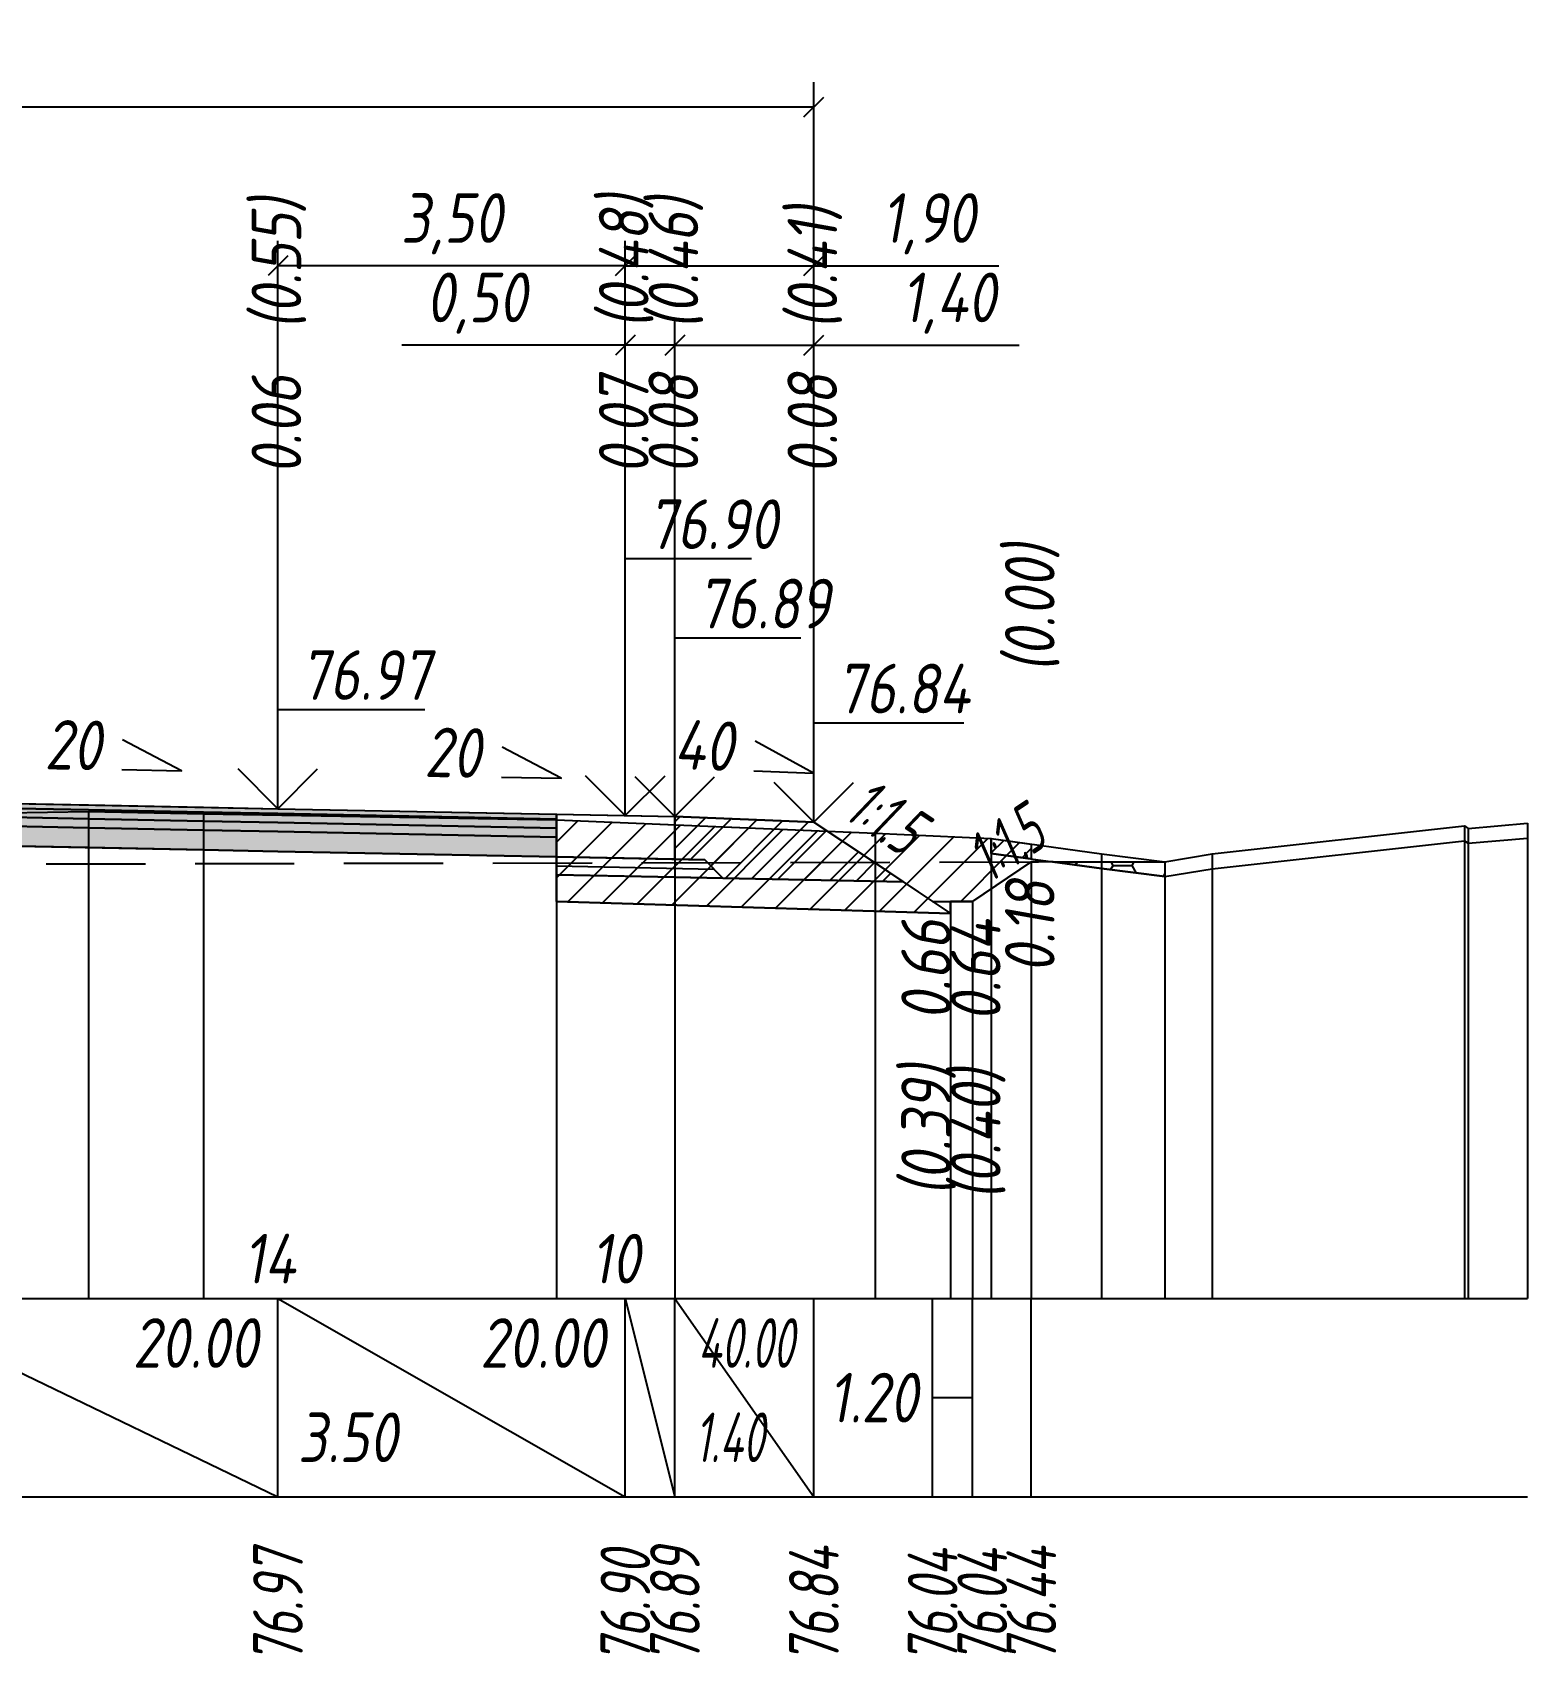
# Model space of a CAD drawing. Extents: x -717 to 1451, y -133302 to 233.
# Drawn here: x 164.2 to 239.5, y -17783.9 to -17702.2 of the extents above; entities that cross this region are included whole.
import ezdxf
from ezdxf.enums import TextEntityAlignment as Align

# ---------------------------------------------------------------- set-up
doc = ezdxf.new("R2010")
doc.units = 0
doc.linetypes.add('штриховая', pattern=[0.75, 0.5, -0.25])
for name, color, linetype in [('Интерполированный поперечник', 2, 'Continuous'), ('Код_514', 1, 'Continuous'), ('Контур_0', 7, 'Continuous'), ('Контур_2521', 7, 'Continuous'), ('Контур_2564', 7, 'Continuous'), ('Контур_2660', 7, 'Continuous'), ('Контур_2665', 7, 'Continuous'), ('Контур_400', 7, 'Continuous'), ('Контур_508', 7, 'Continuous'), ('Контур_512', 7, 'Continuous'), ('Контур_513', 7, 'Continuous'), ('Контур_818', 7, 'Continuous'), ('Красный поперечник', 1, 'Continuous'), ('Объём_2501', 7, 'Continuous'), ('Объём_2564', 7, 'Continuous'), ('Объём_2650', 7, 'Continuous'), ('Объём_2660', 7, 'Continuous'), ('Объём_2661', 7, 'Continuous'), ('Объём_2662', 7, 'Continuous'), ('Объём_2663', 7, 'Continuous'), ('Объём_2664', 7, 'Continuous'), ('Объём_2665', 7, 'Continuous'), ('Объём_2666', 7, 'Continuous'), ('Объём_2667', 7, 'Continuous'), ('Объём_2668', 7, 'Continuous'), ('Объём_2669', 7, 'Continuous'), ('Объём_2675', 7, 'Continuous'), ('Объём_2753', 7, 'Continuous'), ('Откосы', 7, 'Continuous'), ('Отметки покрытия', 7, 'Continuous'), ('Рабочие отметки', 7, 'Continuous'), ('Рабочие отметки доп.', 7, 'Continuous'), ('Слои выравнивания', 7, 'Continuous'), ('Таблица', 7, 'Continuous'), ('Уклоны проезжей части', 7, 'Continuous'), ('Черный поперечник', 3, 'Continuous')]:
    doc.layers.add(name, color=color, linetype=linetype)
for name, color, linetype, true_color in [('Контур_2540', 2, 'Continuous', 0xffff00), ('Контур_2560', 2, 'Continuous', 0xffff00), ('Контур_2561', 7, 'Continuous', 0xff8040), ('Контур_2562', 3, 'Continuous', 0x00ff00), ('Контур_2563', 7, 'Continuous', 0xff8000), ('Контур_2570', 7, 'Continuous', 0x80ff00), ('Контур_2725', 7, 'Continuous', 0x323232), ('Контур_2736', 4, 'Continuous', 0x00ffff), ('Контур_2737', 4, 'Continuous', 0x00ffff), ('Контур_2738', 4, 'Continuous', 0x00ffff), ('Контур_2739', 4, 'Continuous', 0x00ffff), ('Контур_2741', 4, 'Continuous', 0x00ffff), ('Контур_2742', 4, 'Continuous', 0x00ffff), ('Контур_2743', 4, 'Continuous', 0x00ffff), ('Контур_2744', 7, 'Continuous', 0xa4ffff), ('Контур_2745', 7, 'Continuous', 0xa4ffff), ('Контур_2747', 4, 'Continuous', 0x00ffff), ('Контур_2748', 4, 'Continuous', 0x00ffff), ('Контур_2749', 4, 'Continuous', 0x00ffff), ('Контур_2750', 4, 'Continuous', 0x00ffff), ('Контур_2751', 4, 'Continuous', 0x00ffff), ('Контур_2752', 4, 'Continuous', 0x00ffff), ('Контур_2760', 7, 'Continuous', 0x323232), ('Контур_2761', 7, 'Continuous', 0x323232), ('Контур_2762', 7, 'Continuous', 0x323232), ('Контур_2763', 7, 'Continuous', 0x323232), ('Контур_402', 7, 'Continuous', 0xff6464), ('Контур_703', 4, 'Continuous', 0x00ffff), ('Контур_705', 4, 'Continuous', 0x00ffff), ('Контур_707', 4, 'Continuous', 0x00ffff), ('Контур_720', 131, 'Continuous', 0xaaffff), ('Объём_2500', 7, 'Continuous', 0xc0c0c0), ('Объём_2520', 7, 'Continuous', 0x80ffff), ('Объём_2540', 2, 'Continuous', 0xffff00), ('Объём_2560', 2, 'Continuous', 0xffff00), ('Объём_2561', 7, 'Continuous', 0xff8040), ('Объём_2562', 3, 'Continuous', 0x00ff00), ('Объём_2563', 7, 'Continuous', 0xff8000), ('Объём_2570', 7, 'Continuous', 0x80ff00), ('Объём_2600', 7, 'Continuous', 0x808000), ('Объём_2746', 2, 'Continuous', 0xffff00)]:
    doc.layers.add(name, color=color, linetype=linetype, true_color=true_color)
doc.styles.get("Standard").update_dxf_attribs({"font": 'txt', "height": 2.5})
doc.styles.add('М', font='romand.shx', dxfattribs={"width": 0.8, "oblique": 10, "height": 2.5})
doc.dimstyles.new('ISO-25', dxfattribs={"dimtxt": 2.5, "dimasz": 2.5, "dimexe": 1.25, "dimexo": 0.625, "dimtad": 1, "dimtxsty": 'Standard', "dimcen": 2.5, "dimadec": 0, "dimazin": 0, "dimtfac": 1, "dimtmove": 0, "dimatfit": 3, "dimfxl": 1, "dimarcsym": 0})

# ---------------------------------------------------------------- blocks, each defined once
blk = doc.blocks.new('_Oblique')
at = {"color": 0, "linetype": 'ByBlock', "lineweight": -2}
blk.add_line((-0.5, -0.5), (0.5, 0.5), dxfattribs=at)
blk = doc.blocks.new('*D417')
at = {"color": 0, "lineweight": -2, "transparency": 16777216}
for p, q in [((196.524, -17741.169), (196.524, -17716.729)), ((203.524, -17741.449), (203.524, -17716.729)), ((196.524, -17717.979), (203.524, -17717.979)), ((203.524, -17717.979), (213.866, -17717.979))]:
    blk.add_line(p, q, dxfattribs=at)
at = {"layer": 'Defpoints', "color": 0, "transparency": 16777216}
for p in [(203.524, -17717.979), (196.524, -17741.794), (203.524, -17742.074)]:
    blk.add_point(p, dxfattribs=at)
at = {"color": 0, "lineweight": -2, "transparency": 16777216, "rotation": 180}
blk.add_blockref('_Oblique', (196.524, -17717.979), dxfattribs=at)
at = {"color": 0, "lineweight": -2, "transparency": 16777216}
blk.add_blockref('_Oblique', (203.524, -17717.979), dxfattribs=at)
at = {"color": 0, "transparency": 16777216, "insert": (210.326, -17715.866), "char_height": 2.5, "width": 8.75, "attachment_point": 5, "style": 'М'}
blk.add_mtext('1,40', dxfattribs=at)
blk = doc.blocks.new('*D419')
at = {"color": 0, "lineweight": -2, "transparency": 16777216}
for p, q in [((194.024, -17741.119), (194.024, -17716.729)), ((196.524, -17741.169), (196.524, -17716.729)), ((194.024, -17717.979), (182.772, -17717.979)), ((196.524, -17717.979), (194.024, -17717.979))]:
    blk.add_line(p, q, dxfattribs=at)
at = {"layer": 'Defpoints', "color": 0, "transparency": 16777216}
for p in [(196.524, -17717.979), (194.024, -17741.744), (196.524, -17741.794)]:
    blk.add_point(p, dxfattribs=at)
at = {"color": 0, "lineweight": -2, "transparency": 16777216, "rotation": 180}
blk.add_blockref('_Oblique', (194.024, -17717.979), dxfattribs=at)
at = {"color": 0, "lineweight": -2, "transparency": 16777216}
blk.add_blockref('_Oblique', (196.524, -17717.979), dxfattribs=at)
at = {"color": 0, "transparency": 16777216, "insert": (186.533, -17715.866), "char_height": 2.5, "width": 9.16667, "attachment_point": 5, "style": 'М'}
blk.add_mtext('0,50', dxfattribs=at)
blk = doc.blocks.new('*D421')
at = {"color": 0, "lineweight": -2, "transparency": 16777216}
for p, q in [((176.524, -17740.769), (176.524, -17712.729)), ((194.024, -17741.119), (194.024, -17712.729)), ((194.024, -17713.979), (176.524, -17713.979))]:
    blk.add_line(p, q, dxfattribs=at)
at = {"layer": 'Defpoints', "color": 0, "transparency": 16777216}
for p in [(176.524, -17713.979), (176.524, -17741.394), (194.024, -17741.744)]:
    blk.add_point(p, dxfattribs=at)
at = {"color": 0, "lineweight": -2, "transparency": 16777216, "rotation": 180}
blk.add_blockref('_Oblique', (176.524, -17713.979), dxfattribs=at)
at = {"color": 0, "lineweight": -2, "transparency": 16777216}
blk.add_blockref('_Oblique', (194.024, -17713.979), dxfattribs=at)
at = {"color": 0, "transparency": 16777216, "insert": (185.274, -17711.866), "char_height": 2.5, "width": 9.58333, "attachment_point": 5, "style": 'М'}
blk.add_mtext('3,50', dxfattribs=at)
blk = doc.blocks.new('*D422')
at = {"color": 0, "lineweight": -2, "transparency": 16777216}
for p, q in [((194.024, -17741.119), (194.024, -17712.729)), ((203.524, -17741.449), (203.524, -17712.729)), ((194.024, -17713.979), (203.524, -17713.979)), ((203.524, -17713.979), (212.847, -17713.979))]:
    blk.add_line(p, q, dxfattribs=at)
at = {"layer": 'Defpoints', "color": 0, "transparency": 16777216}
for p in [(194.024, -17713.979), (194.024, -17741.744), (203.524, -17742.074)]:
    blk.add_point(p, dxfattribs=at)
at = {"color": 0, "lineweight": -2, "transparency": 16777216, "rotation": 180}
blk.add_blockref('_Oblique', (194.024, -17713.979), dxfattribs=at)
at = {"color": 0, "lineweight": -2, "transparency": 16777216}
blk.add_blockref('_Oblique', (203.524, -17713.979), dxfattribs=at)
at = {"color": 0, "transparency": 16777216, "insert": (209.307, -17711.866), "char_height": 2.5, "width": 8.75, "attachment_point": 5, "style": 'М'}
blk.add_mtext('1,90', dxfattribs=at)
blk = doc.blocks.new('*D424')
at = {"color": 0, "lineweight": -2, "transparency": 16777216}
for p, q in [((108.024, -17741.449), (108.024, -17704.729)), ((203.524, -17741.449), (203.524, -17704.729)), ((108.024, -17705.979), (203.524, -17705.979))]:
    blk.add_line(p, q, dxfattribs=at)
at = {"layer": 'Defpoints', "color": 0, "transparency": 16777216}
for p in [(203.524, -17705.979), (108.024, -17742.074), (203.524, -17742.074)]:
    blk.add_point(p, dxfattribs=at)
at = {"color": 0, "lineweight": -2, "transparency": 16777216, "rotation": 180}
blk.add_blockref('_Oblique', (108.024, -17705.979), dxfattribs=at)
at = {"color": 0, "lineweight": -2, "transparency": 16777216}
blk.add_blockref('_Oblique', (203.524, -17705.979), dxfattribs=at)
at = {"color": 0, "transparency": 16777216, "insert": (155.774, -17703.866), "char_height": 2.5, "width": 10.41667, "attachment_point": 5, "style": 'М'}
blk.add_mtext('19,10', dxfattribs=at)

msp = doc.modelspace()

# ---------------------------------------------------------------- hatches: boundary and pattern name
at = {"layer": 'Объём_2563'}
h = msp.add_hatch(dxfattribs=at)
h.set_pattern_fill('ANSI31', color=256, scale=0.3)
h.paths.add_polyline_path([(198.942, -17744.83), (198.024, -17743.912), (196.524, -17743.882), (196.524, -17741.732), (203.524, -17742.012), (208.024, -17745.012)])
at = {"layer": 'Объём_2570'}
h = msp.add_hatch(dxfattribs=at)
h.set_pattern_fill('ANSI31', color=256, scale=0.2)
h.paths.add_polyline_path([(212.461, -17742.84), (214.479, -17743.116), (214.479, -17743.866), (212.461, -17743.59)])
at = {"layer": 'Объём_2600'}
h = msp.add_hatch(dxfattribs=at)
h.set_pattern_fill('ANSI31', color=6, scale=0.4)
h.paths.add_polyline_path([(211.507, -17746), (210.415, -17746), (210.415, -17746.606), (190.551, -17746.01), (190.551, -17741.895), (206.617, -17742.563), (212.461, -17742.84), (212.461, -17743.59), (215.58, -17744.016), (214.479, -17744.018)])
h = msp.add_hatch(dxfattribs=at)
h.set_pattern_fill('HONEY', color=5, scale=0.3)
h.paths.add_polyline_path([(221.209, -17744.005), (221.209, -17744.755), (218.016, -17744.349), (215.58, -17744.016)])
at = {"layer": 'Слои выравнивания'}
for color, points in [(2, [(155.774, -17740.917), (157.109, -17740.943), (160.768, -17741.016), (166.981, -17741.141), (172.779, -17741.257), (176.524, -17741.332), (190.551, -17741.612), (190.551, -17741.862), (176.524, -17741.582), (172.779, -17741.507), (166.981, -17741.391), (160.768, -17741.266), (157.109, -17741.193), (155.774, -17741.167)]), (3, [(155.774, -17741.167), (157.109, -17741.193), (160.768, -17741.266), (166.981, -17741.391), (172.779, -17741.507), (176.524, -17741.582), (190.551, -17741.862), (190.551, -17742.312), (176.524, -17742.032), (172.779, -17741.957), (166.981, -17741.841), (160.768, -17741.716), (157.109, -17741.643), (155.774, -17741.617)]), (4, [(155.774, -17741.617), (157.109, -17741.643), (160.768, -17741.716), (166.981, -17741.841), (172.779, -17741.957), (176.524, -17742.032), (190.551, -17742.312), (190.551, -17742.762), (176.524, -17742.482), (172.779, -17742.407), (166.981, -17742.291), (160.768, -17742.166), (157.109, -17742.093), (155.774, -17742.067)]), (5, [(155.774, -17742.067), (157.109, -17742.093), (160.768, -17742.166), (166.981, -17742.291), (172.779, -17742.407), (176.524, -17742.482), (190.551, -17742.762), (190.551, -17743.762), (176.524, -17743.482), (172.779, -17743.407), (166.981, -17743.291), (160.768, -17743.166), (157.109, -17743.093), (155.774, -17743.067)])]:
    msp.add_hatch(color=color, dxfattribs=at).paths.add_polyline_path(points)

# ---------------------------------------------------------------- linework, layer by layer
at = {"layer": 'Интерполированный поперечник', "linetype": 'штриховая', "ltscale": 10, "flags": 128}
msp.add_lwpolyline([(112.347, -17744.213), (221.209, -17744.005)], dxfattribs=at)
at = {"layer": 'Код_514'}
for p, q in [((155.774, -17766), (176.524, -17776)), ((176.524, -17776), (176.524, -17766)), ((176.524, -17766), (194.024, -17776)), ((194.024, -17776), (194.024, -17766)), ((194.024, -17766), (196.524, -17776)), ((196.524, -17776), (196.524, -17766)), ((196.524, -17766), (203.524, -17776)), ((203.524, -17776), (203.524, -17766)), ((209.507, -17776), (209.507, -17766)), ((211.507, -17776), (211.507, -17766)), ((214.479, -17776), (214.479, -17766)), ((209.507, -17771), (211.507, -17771))]:
    msp.add_line(p, q, dxfattribs=at)
at = {"layer": 'Контур_0', "flags": 128}
for points in [[(190.551, -17741.612), (196.524, -17741.732), (196.524, -17743.882), (190.551, -17743.762), (190.551, -17741.612), (190.551, -17741.612)], [(203.524, -17742.012), (206.557, -17744.033), (206.557, -17744.033), (206.557, -17744.033), (206.557, -17744.033), (206.557, -17744.033), (206.557, -17744.033), (206.557, -17744.033), (206.557, -17744.033), (206.557, -17744.033), (206.557, -17744.033), (206.557, -17744.033), (206.557, -17744.033), (206.557, -17744.033), (206.557, -17744.033), (209.507, -17746)], [(203.524, -17742.012), (206.557, -17744.033), (206.557, -17744.033), (206.557, -17744.033), (206.557, -17744.033), (206.557, -17744.033), (206.557, -17744.033), (206.557, -17744.033), (206.557, -17744.033), (206.557, -17744.033), (206.557, -17744.033), (206.557, -17744.033), (206.557, -17744.033), (206.557, -17744.033), (206.557, -17744.033), (209.507, -17746), (211.507, -17746), (214.479, -17744.018), (214.479, -17744.018), (214.479, -17744.018), (214.479, -17744.018), (214.479, -17744.018), (214.479, -17744.018), (214.479, -17744.018), (214.479, -17744.018), (214.479, -17744.018), (214.479, -17744.018), (214.479, -17744.018), (214.479, -17744.018), (214.479, -17744.018)], [(196.524, -17744.782), (190.551, -17744.662), (190.551, -17743.762), (198.024, -17743.912), (198.942, -17744.83), (196.524, -17744.782), (196.524, -17744.782)], [(196.524, -17743.882), (198.024, -17743.912), (198.942, -17744.83), (208.024, -17745.012)]]:
    msp.add_lwpolyline(points, dxfattribs=at)
at = {"layer": 'Контур_2521', "color": 250, "flags": 128}
msp.add_lwpolyline([(190.551, -17744.212), (198.483, -17744.371)], dxfattribs=at)
at = {"layer": 'Контур_2540', "flags": 128}
msp.add_lwpolyline([(194.024, -17744.732), (208.024, -17745.012), (210.415, -17746.606), (190.551, -17746.01), (190.551, -17744.662), (194.024, -17744.732), (194.024, -17744.732)], dxfattribs=at)
at = {"layer": 'Контур_2560', "flags": 128}
msp.add_lwpolyline([(196.524, -17741.732), (203.524, -17742.012), (203.524, -17742.012), (203.524, -17742.012)], dxfattribs=at)
at = {"layer": 'Контур_2561', "flags": 128}
msp.add_lwpolyline([(196.524, -17741.732), (196.524, -17741.732), (203.524, -17742.012), (203.524, -17742.012), (196.524, -17741.732)], dxfattribs=at)
at = {"layer": 'Контур_2562', "flags": 128}
msp.add_lwpolyline([(203.524, -17742.012), (203.524, -17742.012), (203.524, -17742.012), (203.524, -17742.012), (203.524, -17742.012)], dxfattribs=at)
at = {"layer": 'Контур_2563', "flags": 128}
msp.add_lwpolyline([(198.942, -17744.83), (198.024, -17743.912), (196.524, -17743.882), (196.524, -17741.732), (203.524, -17742.012), (208.024, -17745.012), (198.942, -17744.83), (198.942, -17744.83)], dxfattribs=at)
at = {"layer": 'Контур_2564', "flags": 128}
msp.add_lwpolyline([(196.524, -17741.732), (203.524, -17742.012)], dxfattribs=at)
at = {"layer": 'Контур_2570', "flags": 128}
msp.add_lwpolyline([(160.768, -17741.581), (166.981, -17741.477), (172.779, -17741.591), (190.551, -17741.895), (206.617, -17742.563), (212.461, -17742.84), (212.461, -17743.59), (218.016, -17744.349), (221.209, -17744.755), (221.209, -17744.755), (223.582, -17744.362), (236.308, -17742.949), (236.491, -17743.075), (239.479, -17742.811)], dxfattribs=at)
at = {"layer": 'Контур_2660', "flags": 128}
msp.add_lwpolyline([(190.551, -17746.01), (210.415, -17746.606)], dxfattribs=at)
at = {"layer": 'Контур_2665', "flags": 128}
msp.add_lwpolyline([(203.524, -17742.012), (203.524, -17742.012)], dxfattribs=at)
at = {"layer": 'Контур_2725', "flags": 128}
msp.add_lwpolyline([(142.944, -17743.323), (155.774, -17743.067), (157.109, -17743.093), (160.768, -17743.166), (166.981, -17743.291), (172.779, -17743.407), (176.524, -17743.482), (190.551, -17743.762)], dxfattribs=at)
at = {"layer": 'Контур_2736', "flags": 128}
for points in [[(203.524, -17742.012), (206.557, -17744.033)], [(206.557, -17744.033), (209.507, -17746)]]:
    msp.add_lwpolyline(points, dxfattribs=at)
at = {"layer": 'Контур_2737', "flags": 128}
msp.add_lwpolyline([(206.557, -17744.033), (206.557, -17744.033)], dxfattribs=at)
at = {"layer": 'Контур_2738', "flags": 128}
msp.add_lwpolyline([(206.557, -17744.033), (206.557, -17744.033)], dxfattribs=at)
at = {"layer": 'Контур_2739', "flags": 128}
msp.add_lwpolyline([(206.557, -17744.033), (206.557, -17744.033)], dxfattribs=at)
at = {"layer": 'Контур_2741', "flags": 128}
msp.add_lwpolyline([(214.479, -17744.018), (214.479, -17744.018)], dxfattribs=at)
at = {"layer": 'Контур_2742', "flags": 128}
msp.add_lwpolyline([(214.479, -17744.018), (214.479, -17744.018)], dxfattribs=at)
at = {"layer": 'Контур_2743', "flags": 128}
msp.add_lwpolyline([(214.479, -17744.018), (214.479, -17744.018)], dxfattribs=at)
at = {"layer": 'Контур_2744', "flags": 128}
msp.add_lwpolyline([(214.479, -17744.018), (214.479, -17744.018)], dxfattribs=at)
msp.add_lwpolyline([(214.479, -17744.018), (214.479, -17744.018)], dxfattribs=at)
msp.add_lwpolyline([(214.479, -17744.018), (214.479, -17744.018)], dxfattribs=at)
msp.add_lwpolyline([(214.479, -17744.018), (214.479, -17744.018)], dxfattribs=at)
msp.add_lwpolyline([(214.479, -17744.018), (214.479, -17744.018)], dxfattribs=at)
msp.add_lwpolyline([(214.479, -17744.018), (214.479, -17744.018)], dxfattribs=at)
at = {"layer": 'Контур_2745', "flags": 128}
msp.add_lwpolyline([(206.557, -17744.033), (206.557, -17744.033)], dxfattribs=at)
msp.add_lwpolyline([(206.557, -17744.033), (206.557, -17744.033)], dxfattribs=at)
msp.add_lwpolyline([(206.557, -17744.033), (206.557, -17744.033)], dxfattribs=at)
msp.add_lwpolyline([(206.557, -17744.033), (206.557, -17744.033)], dxfattribs=at)
msp.add_lwpolyline([(206.557, -17744.033), (206.557, -17744.033)], dxfattribs=at)
msp.add_lwpolyline([(206.557, -17744.033), (206.557, -17744.033)], dxfattribs=at)
at = {"layer": 'Контур_2747', "flags": 128}
msp.add_lwpolyline([(206.557, -17744.033), (206.557, -17744.033)], dxfattribs=at)
at = {"layer": 'Контур_2748', "flags": 128}
msp.add_lwpolyline([(206.557, -17744.033), (206.557, -17744.033)], dxfattribs=at)
at = {"layer": 'Контур_2749', "flags": 128}
msp.add_lwpolyline([(206.557, -17744.033), (206.557, -17744.033)], dxfattribs=at)
at = {"layer": 'Контур_2750', "flags": 128}
msp.add_lwpolyline([(214.479, -17744.018), (214.479, -17744.018)], dxfattribs=at)
at = {"layer": 'Контур_2751', "flags": 128}
msp.add_lwpolyline([(214.479, -17744.018), (214.479, -17744.018)], dxfattribs=at)
at = {"layer": 'Контур_2752', "flags": 128}
msp.add_lwpolyline([(214.479, -17744.018), (214.479, -17744.018)], dxfattribs=at)
at = {"layer": 'Контур_2760', "flags": 128}
msp.add_lwpolyline([(142.944, -17741.173), (155.774, -17740.917), (157.109, -17740.943), (160.768, -17741.016), (166.981, -17741.141), (172.779, -17741.257), (176.524, -17741.332), (190.551, -17741.612)], dxfattribs=at)
at = {"layer": 'Контур_2761', "flags": 128}
msp.add_lwpolyline([(142.944, -17741.423), (155.774, -17741.167), (157.109, -17741.193), (160.768, -17741.266), (166.981, -17741.391), (172.779, -17741.507), (176.524, -17741.582), (190.551, -17741.862)], dxfattribs=at)
at = {"layer": 'Контур_2762', "flags": 128}
msp.add_lwpolyline([(142.944, -17741.873), (155.774, -17741.617), (157.109, -17741.643), (160.768, -17741.716), (166.981, -17741.841), (172.779, -17741.957), (176.524, -17742.032), (190.551, -17742.312)], dxfattribs=at)
at = {"layer": 'Контур_2763', "flags": 128}
msp.add_lwpolyline([(142.944, -17742.323), (155.774, -17742.067), (157.109, -17742.093), (160.768, -17742.166), (166.981, -17742.291), (172.779, -17742.407), (176.524, -17742.482), (190.551, -17742.762)], dxfattribs=at)
at = {"layer": 'Контур_400', "flags": 128}
msp.add_lwpolyline([(155.774, -17740.917), (176.524, -17741.332), (194.024, -17741.682), (194.024, -17741.682), (194.024, -17741.682), (194.024, -17741.682), (194.024, -17741.682), (194.024, -17741.682), (196.524, -17741.732)], dxfattribs=at)
at = {"layer": 'Контур_402', "flags": 128}
msp.add_lwpolyline([(105, -17746.49), (142.944, -17745.352), (142.944, -17743.323), (155.774, -17743.067), (190.551, -17743.762), (190.551, -17746.01), (210.415, -17746.606)], dxfattribs=at)
at = {"layer": 'Контур_508', "flags": 128}
msp.add_lwpolyline([(105, -17746.49), (142.944, -17745.352), (142.944, -17743.323), (155.774, -17743.067), (190.551, -17743.762), (190.551, -17746.01), (210.415, -17746.606), (210.415, -17746), (211.507, -17746), (214.479, -17744.018)], dxfattribs=at)
at = {"layer": 'Контур_512', "flags": 128}
msp.add_lwpolyline([(190.551, -17746.01), (210.415, -17746.606), (210.415, -17746), (211.507, -17746), (214.479, -17744.018)], dxfattribs=at)
at = {"layer": 'Контур_513', "flags": 128}
msp.add_lwpolyline([(105, -17746.49), (142.944, -17745.352), (142.944, -17743.323), (155.774, -17743.067), (190.551, -17743.762), (190.551, -17746.01), (210.415, -17746.606), (210.415, -17746), (211.507, -17746), (214.479, -17744.018)], dxfattribs=at)
at = {"layer": 'Контур_703', "flags": 128}
msp.add_lwpolyline([(203.524, -17742.012), (206.557, -17744.033)], dxfattribs=at)
at = {"layer": 'Контур_705', "flags": 128}
msp.add_lwpolyline([(206.557, -17744.033), (206.557, -17744.033)], dxfattribs=at)
at = {"layer": 'Контур_707', "flags": 128}
msp.add_lwpolyline([(211.507, -17746), (214.479, -17744.018)], dxfattribs=at)
at = {"layer": 'Контур_720', "flags": 128}
msp.add_lwpolyline([(209.507, -17746), (211.507, -17746)], dxfattribs=at)
at = {"layer": 'Контур_818', "flags": 128}
msp.add_lwpolyline([(105, -17744.778), (110.819, -17745.098), (112.347, -17744.963), (112.347, -17744.963), (115.141, -17744.411), (118.222, -17743.864), (118.222, -17743.114), (124.403, -17742.789), (142.944, -17741.884), (155.774, -17741.666), (160.768, -17741.581), (166.981, -17741.477), (172.779, -17741.591), (190.551, -17741.895), (206.617, -17742.563), (212.461, -17742.84), (212.461, -17743.59), (214.479, -17743.866)], dxfattribs=at)
at = {"layer": 'Красный поперечник'}
for p, q in [((155.774, -17740.917), (176.524, -17741.332)), ((176.524, -17741.332), (194.024, -17741.682)), ((194.024, -17741.682), (196.524, -17741.732)), ((196.524, -17741.732), (203.524, -17742.012)), ((203.524, -17742.012), (209.507, -17746)), ((211.507, -17746), (214.479, -17744.018)), ((214.479, -17744.018), (214.479, -17766)), ((190.551, -17746.01), (190.551, -17766)), ((209.507, -17746), (211.507, -17746)), ((210.415, -17746), (210.415, -17766)), ((211.507, -17746), (211.507, -17766)), ((210.415, -17746.606), (210.415, -17766))]:
    msp.add_line(p, q, dxfattribs=at)
at = {"layer": 'Объём_2500', "flags": 128}
msp.add_lwpolyline([(190.551, -17741.612), (196.524, -17741.732), (196.524, -17743.882), (190.551, -17743.762), (190.551, -17741.612), (190.551, -17741.612)], dxfattribs=at)
at = {"layer": 'Объём_2501', "flags": 128}
msp.add_lwpolyline([(155.774, -17740.917), (176.524, -17741.332), (194.024, -17741.682), (194.024, -17741.682), (194.024, -17741.682), (194.024, -17741.682), (194.024, -17741.682), (194.024, -17741.682), (196.524, -17741.732)], dxfattribs=at)
at = {"layer": 'Объём_2520', "color": 250, "flags": 128}
msp.add_lwpolyline([(196.524, -17744.782), (190.551, -17744.662), (190.551, -17743.762), (198.024, -17743.912), (198.942, -17744.83), (196.524, -17744.782), (196.524, -17744.782)], dxfattribs=at)
at = {"layer": 'Объём_2540', "flags": 128}
msp.add_lwpolyline([(194.024, -17744.732), (208.024, -17745.012), (210.415, -17746.606), (190.551, -17746.01), (190.551, -17744.662), (194.024, -17744.732), (194.024, -17744.732)], dxfattribs=at)
at = {"layer": 'Объём_2560', "flags": 128}
msp.add_lwpolyline([(196.524, -17741.732), (203.524, -17742.012), (203.524, -17742.012), (203.524, -17742.012)], dxfattribs=at)
at = {"layer": 'Объём_2561', "flags": 128}
msp.add_lwpolyline([(196.524, -17741.732), (196.524, -17741.732), (203.524, -17742.012), (203.524, -17742.012), (196.524, -17741.732)], dxfattribs=at)
at = {"layer": 'Объём_2562', "flags": 128}
msp.add_lwpolyline([(203.524, -17742.012), (203.524, -17742.012), (203.524, -17742.012), (203.524, -17742.012), (203.524, -17742.012)], dxfattribs=at)
at = {"layer": 'Объём_2563', "color": 250, "flags": 128}
msp.add_lwpolyline([(198.942, -17744.83), (198.024, -17743.912), (196.524, -17743.882), (196.524, -17741.732), (203.524, -17742.012), (208.024, -17745.012), (198.942, -17744.83), (198.942, -17744.83)], dxfattribs=at)
at = {"layer": 'Объём_2564', "flags": 128}
msp.add_lwpolyline([(196.524, -17741.732), (203.524, -17742.012)], dxfattribs=at)
at = {"layer": 'Объём_2570', "flags": 128}
msp.add_lwpolyline([(212.461, -17742.84), (214.479, -17743.116), (214.479, -17743.866), (212.461, -17743.59), (212.461, -17742.84), (212.461, -17742.84)], dxfattribs=at)
at = {"layer": 'Объём_2600', "color": 5, "flags": 128}
msp.add_lwpolyline([(221.209, -17744.005), (221.209, -17744.755), (218.016, -17744.349), (215.58, -17744.016), (221.209, -17744.005), (221.209, -17744.005)], dxfattribs=at)
at = {"layer": 'Объём_2650', "color": 6, "flags": 128}
msp.add_lwpolyline([(211.507, -17746), (210.415, -17746), (210.415, -17746.606), (190.551, -17746.01), (190.551, -17741.895), (206.617, -17742.563), (212.461, -17742.84), (212.461, -17743.59), (215.58, -17744.016), (214.479, -17744.018), (211.507, -17746), (211.507, -17746)], dxfattribs=at)
at = {"layer": 'Объём_2660', "flags": 128}
msp.add_lwpolyline([(190.551, -17746.01), (210.415, -17746.606)], dxfattribs=at)
at = {"layer": 'Объём_2661', "flags": 128}
msp.add_lwpolyline([(203.524, -17742.012), (206.557, -17744.033), (209.507, -17746)], dxfattribs=at)
at = {"layer": 'Объём_2662', "flags": 128}
msp.add_lwpolyline([(211.507, -17746), (214.479, -17744.018)], dxfattribs=at)
at = {"layer": 'Объём_2663', "flags": 128}
msp.add_lwpolyline([(209.507, -17746), (211.507, -17746)], dxfattribs=at)
at = {"layer": 'Объём_2664', "flags": 128}
msp.add_lwpolyline([(209.507, -17746), (211.507, -17746)], dxfattribs=at)
at = {"layer": 'Объём_2665', "flags": 128}
msp.add_lwpolyline([(203.524, -17742.012), (203.524, -17742.012)], dxfattribs=at)
at = {"layer": 'Объём_2666', "flags": 128}
for points in [[(203.524, -17742.012), (206.557, -17744.033)], [(206.557, -17744.033), (209.507, -17746)]]:
    msp.add_lwpolyline(points, dxfattribs=at)
at = {"layer": 'Объём_2667', "flags": 128}
for points in [[(206.557, -17744.033), (206.557, -17744.033)], [(214.479, -17744.018), (214.479, -17744.018)]]:
    msp.add_lwpolyline(points, dxfattribs=at)
at = {"layer": 'Объём_2668', "flags": 128}
for points in [[(206.557, -17744.033), (206.557, -17744.033)], [(214.479, -17744.018), (214.479, -17744.018)]]:
    msp.add_lwpolyline(points, dxfattribs=at)
at = {"layer": 'Объём_2669', "flags": 128}
for points in [[(206.557, -17744.033), (206.557, -17744.033)], [(214.479, -17744.018), (214.479, -17744.018)]]:
    msp.add_lwpolyline(points, dxfattribs=at)
at = {"layer": 'Объём_2675', "flags": 128}
for points in [[(206.557, -17744.033), (206.557, -17744.033)], [(206.557, -17744.033), (206.557, -17744.033)], [(206.557, -17744.033), (206.557, -17744.033)], [(206.557, -17744.033), (206.557, -17744.033)], [(206.557, -17744.033), (206.557, -17744.033)], [(206.557, -17744.033), (206.557, -17744.033)], [(214.479, -17744.018), (214.479, -17744.018)], [(214.479, -17744.018), (214.479, -17744.018)], [(214.479, -17744.018), (214.479, -17744.018)], [(214.479, -17744.018), (214.479, -17744.018)], [(214.479, -17744.018), (214.479, -17744.018)], [(214.479, -17744.018), (214.479, -17744.018)]]:
    msp.add_lwpolyline(points, dxfattribs=at)
at = {"layer": 'Объём_2746', "flags": 128}
msp.add_lwpolyline([(210.415, -17746.606), (190.551, -17746.01), (190.551, -17741.895), (204.2, -17742.462), (209.507, -17746), (210.415, -17746), (210.415, -17746.606), (210.415, -17746.606)], dxfattribs=at)
at = {"layer": 'Объём_2753', "flags": 128}
msp.add_lwpolyline([(190.551, -17741.612), (190.551, -17741.612)], dxfattribs=at)
at = {"layer": 'Откосы', "color": 1, "flags": 128}
for points in [[(168.662, -17739.357), (171.662, -17739.417), (168.692, -17737.858)], [(200.507, -17739.423), (203.505, -17739.543), (200.567, -17737.924)], [(187.787, -17739.74), (190.787, -17739.8), (187.817, -17738.24)]]:
    msp.add_lwpolyline(points, dxfattribs=at)
at = {"layer": 'Отметки покрытия', "color": 1}
for p, q in [((194.024, -17741.682), (194.024, -17728.732)), ((194.024, -17728.732), (200.374, -17728.732)), ((196.524, -17741.732), (196.524, -17732.732)), ((196.524, -17732.732), (202.874, -17732.732)), ((176.524, -17741.332), (176.524, -17736.332)), ((176.524, -17736.332), (183.924, -17736.332)), ((203.524, -17742.012), (203.524, -17737.012)), ((203.524, -17737.012), (211.074, -17737.012)), ((176.524, -17741.332), (174.524, -17739.332)), ((176.524, -17741.332), (178.524, -17739.332)), ((194.024, -17741.682), (192.024, -17739.682)), ((194.024, -17741.682), (196.024, -17739.682)), ((196.524, -17741.732), (194.524, -17739.732)), ((196.524, -17741.732), (198.524, -17739.732)), ((203.524, -17742.012), (201.524, -17740.012)), ((203.524, -17742.012), (205.524, -17740.012))]:
    msp.add_line(p, q, dxfattribs=at)
at = {"layer": 'Слои выравнивания'}
for p, q in [((190.551, -17741.612), (190.551, -17766)), ((196.524, -17741.732), (196.524, -17766))]:
    msp.add_line(p, q, dxfattribs=at)
at = {"layer": 'Слои выравнивания', "color": 2, "flags": 128}
msp.add_lwpolyline([(155.774, -17740.917), (157.109, -17740.943), (160.768, -17741.016), (166.981, -17741.141), (172.779, -17741.257), (176.524, -17741.332), (190.551, -17741.612), (190.551, -17741.862), (176.524, -17741.582), (172.779, -17741.507), (166.981, -17741.391), (160.768, -17741.266), (157.109, -17741.193), (155.774, -17741.167)], close=True, dxfattribs=at)
at = {"layer": 'Слои выравнивания', "color": 3, "flags": 128}
msp.add_lwpolyline([(155.774, -17741.167), (157.109, -17741.193), (160.768, -17741.266), (166.981, -17741.391), (172.779, -17741.507), (176.524, -17741.582), (190.551, -17741.862), (190.551, -17742.312), (176.524, -17742.032), (172.779, -17741.957), (166.981, -17741.841), (160.768, -17741.716), (157.109, -17741.643), (155.774, -17741.617)], close=True, dxfattribs=at)
at = {"layer": 'Слои выравнивания', "color": 4, "flags": 128}
msp.add_lwpolyline([(155.774, -17741.617), (157.109, -17741.643), (160.768, -17741.716), (166.981, -17741.841), (172.779, -17741.957), (176.524, -17742.032), (190.551, -17742.312), (190.551, -17742.762), (176.524, -17742.482), (172.779, -17742.407), (166.981, -17742.291), (160.768, -17742.166), (157.109, -17742.093), (155.774, -17742.067)], close=True, dxfattribs=at)
at = {"layer": 'Слои выравнивания', "color": 5, "flags": 128}
msp.add_lwpolyline([(155.774, -17742.067), (157.109, -17742.093), (160.768, -17742.166), (166.981, -17742.291), (172.779, -17742.407), (176.524, -17742.482), (190.551, -17742.762), (190.551, -17743.762), (176.524, -17743.482), (172.779, -17743.407), (166.981, -17743.291), (160.768, -17743.166), (157.109, -17743.093), (155.774, -17743.067)], close=True, dxfattribs=at)
at = {"layer": 'Таблица'}
for p, q in [((80, -17766), (239.479, -17766)), ((80, -17776), (239.479, -17776))]:
    msp.add_line(p, q, dxfattribs=at)
at = {"layer": 'Черный поперечник', "color": 7}
for p, q in [((166.981, -17741.477), (166.981, -17766)), ((172.779, -17741.591), (172.779, -17766)), ((190.551, -17741.895), (190.551, -17766)), ((239.479, -17742.061), (239.479, -17766)), ((206.617, -17742.563), (206.617, -17766)), ((212.461, -17742.84), (212.461, -17766)), ((236.308, -17742.199), (236.308, -17766)), ((236.491, -17742.325), (236.491, -17766)), ((218.016, -17743.599), (218.016, -17766)), ((223.582, -17743.612), (223.582, -17766)), ((221.209, -17744.005), (221.209, -17766))]:
    msp.add_line(p, q, dxfattribs=at)
at = {"layer": 'Черный поперечник', "flags": 128}
msp.add_lwpolyline([(80, -17744.989), (82.934, -17744.846), (99.447, -17743.75), (101.764, -17743.85), (110.819, -17744.348), (112.347, -17744.213), (115.141, -17743.661), (118.222, -17743.114), (124.403, -17742.789), (142.944, -17741.884), (155.774, -17741.666), (160.768, -17741.581), (166.981, -17741.477), (172.779, -17741.591), (190.551, -17741.895), (206.617, -17742.563), (212.461, -17742.84), (218.016, -17743.599), (221.209, -17744.005), (223.582, -17743.612), (236.308, -17742.199), (236.491, -17742.325), (239.479, -17742.061)], dxfattribs=at)

# ---------------------------------------------------------------- texts
at = {"layer": 'Код_514', "style": 'М', "oblique": 10}
for s, width, p in [('20.00', 0.8, (175.524, -17767)), ('20.00', 0.8, (193.024, -17767)), ('40.00', 0.6, (202.524, -17767))]:
    msp.add_text(s, height=2.5, dxfattribs=dict(at, width=width)).set_placement(p, align=Align.TOP_RIGHT)
at = {"layer": 'Код_514', "style": 'М', "oblique": 10, "width": 0.8}
msp.add_text('1.20', height=2.5, dxfattribs=at).set_placement((206.515, -17771), align=Align.MIDDLE_CENTER)
at = {"layer": 'Код_514', "style": 'М', "oblique": 10}
for s, width, p in [('3.50', 0.8, (177.524, -17775)), ('1.40', 0.6, (197.524, -17775))]:
    msp.add_text(s, height=2.5, dxfattribs=dict(at, width=width)).set_placement(p, align=Align.BOTTOM_LEFT)
at = {"layer": 'Код_514', "style": 'М', "oblique": 10, "width": 0.7}
for s, p in [('76.97', (176.524, -17784.382)), ('76.90', (194.024, -17784.382)), ('76.89', (196.524, -17784.382)), ('76.84', (203.524, -17784.382)), ('76.04', (209.507, -17784.382)), ('76.04', (212.007, -17784.382)), ('76.44', (214.479, -17784.382))]:
    msp.add_text(s, height=2.5, rotation=90, dxfattribs=at).set_placement(p, align=Align.MIDDLE_LEFT)
at = {"layer": 'Отметки покрытия', "color": 1, "style": 'М', "oblique": 10, "width": 0.8}
for s, p in [('76.90', (195.165, -17729)), ('76.89', (197.665, -17733)), ('76.97', (177.665, -17736.6)), ('76.84', (204.665, -17737.28))]:
    msp.add_text(s, height=2.5, dxfattribs=at).set_placement(p, align=Align.BOTTOM_LEFT)
at = {"layer": 'Рабочие отметки', "color": 1, "style": 'М', "oblique": 10, "width": 0.8}
for s, p in [('0.08', (196.446, -17724.482)), ('0.08', (203.446, -17724.482)), ('0.06', (176.446, -17724.482)), ('0.07', (193.946, -17724.482))]:
    msp.add_text(s, height=2.5, rotation=90, dxfattribs=at).set_placement(p, align=Align.MIDDLE_LEFT)
for s, p in [('0.18', (214.401, -17744.949)), ('0.66', (209.179, -17746.931)), ('0.64', (211.679, -17746.931))]:
    msp.add_text(s, height=2.5, rotation=90, dxfattribs=at).set_placement(p, align=Align.MIDDLE_RIGHT)
at = {"layer": 'Рабочие отметки доп.', "color": 1, "style": 'М', "oblique": 10, "width": 0.8}
for s, p in [('(0.48)', (193.946, -17717.132)), ('(0.55)', (176.446, -17717.182)), ('(0.46)', (196.446, -17717.182)), ('(0.41)', (203.446, -17717.182)), ('(0.00)', (214.401, -17734.449))]:
    msp.add_text(s, height=2.5, rotation=90, dxfattribs=at).set_placement(p, align=Align.MIDDLE_LEFT)
for s, p in [('(0.39)', (209.179, -17754.231)), ('(0.40)', (211.679, -17754.431))]:
    msp.add_text(s, height=2.5, rotation=90, dxfattribs=at).set_placement(p, align=Align.MIDDLE_RIGHT)
at = {"layer": 'Слои выравнивания', "style": 'М', "oblique": 10, "width": 0.8}
for s, p in [('14', (176.105, -17766)), ('10', (193.537, -17766))]:
    msp.add_text(s, height=2.5, dxfattribs=at).set_placement(p, align=Align.BOTTOM_CENTER)
at = {"layer": 'Уклоны проезжей части', "color": 1, "style": 'М', "oblique": 10}
for s, rotation, width, p in [('20', 358.85423, 0.8, (166.169, -17740.124)), ('20', 358.85423, 0.8, (185.294, -17740.507)), ('40', 357.70938, 0.8, (197.915, -17740.139)), ('1:1.5', 326.30994, 0.6, (206.066, -17743.402)), ('1:1.5', 33.69007, 0.6, (214.31, -17744.725))]:
    msp.add_text(s, height=2.5, rotation=rotation, dxfattribs=dict(at, width=width)).set_placement(p, align=Align.BOTTOM_CENTER)

# ---------------------------------------------------------------- dimensions: what is measured, and where the dimension line sits
at = {"color": 5}
dim = msp.add_linear_dim(base=(203.524, -17705.979), p1=(108.024, -17742.074), p2=(203.524, -17742.074), angle=180, dimstyle='ISO-25', override={"dimasz": 1, "dimlfac": 0.2, "dimzin": 0, "dimtxsty": 'М', "dimblk1": 'Oblique', "dimblk2": 'Oblique', "dimsah": 1}, dxfattribs=at)
dim.commit()
dim.dimension.update_dxf_attribs({"geometry": '*D424', "text_midpoint": (155.774, -17703.866)})
dim = msp.add_linear_dim(base=(176.524, -17713.979), p1=(194.024, -17741.744), p2=(176.524, -17741.394), dimstyle='ISO-25', override={"dimasz": 1, "dimlfac": 0.2, "dimzin": 0, "dimtxsty": 'М', "dimblk1": 'Oblique', "dimblk2": 'Oblique', "dimsah": 1}, dxfattribs=at)
dim.commit()
dim.dimension.update_dxf_attribs({"geometry": '*D421', "text_midpoint": (185.274, -17711.866)})
dim = msp.add_linear_dim(base=(194.024, -17713.979), p1=(203.524, -17742.074), p2=(194.024, -17741.744), dimstyle='ISO-25', override={"dimasz": 1, "dimlfac": 0.2, "dimzin": 0, "dimtxsty": 'М', "dimblk1": 'Oblique', "dimblk2": 'Oblique', "dimsah": 1}, dxfattribs=at)
dim.commit()
dim.dimension.update_dxf_attribs({"geometry": '*D422', "text_midpoint": (209.307, -17713.979), "dimtype": 160})
for base, p1, p2, picture, middle in [((196.524, -17717.979), (194.024, -17741.744), (196.524, -17741.794), '*D419', (186.533, -17717.979)), ((203.524, -17717.979), (196.524, -17741.794), (203.524, -17742.074), '*D417', (210.326, -17717.979))]:
    dim = msp.add_linear_dim(base=base, p1=p1, p2=p2, angle=180, dimstyle='ISO-25', override={"dimasz": 1, "dimlfac": 0.2, "dimzin": 0, "dimtxsty": 'М', "dimblk1": 'Oblique', "dimblk2": 'Oblique', "dimsah": 1}, dxfattribs=at)
    dim.commit()
    dim.dimension.update_dxf_attribs({"geometry": picture, "text_midpoint": middle, "dimtype": 160})

doc.saveas('drawing.dxf')
